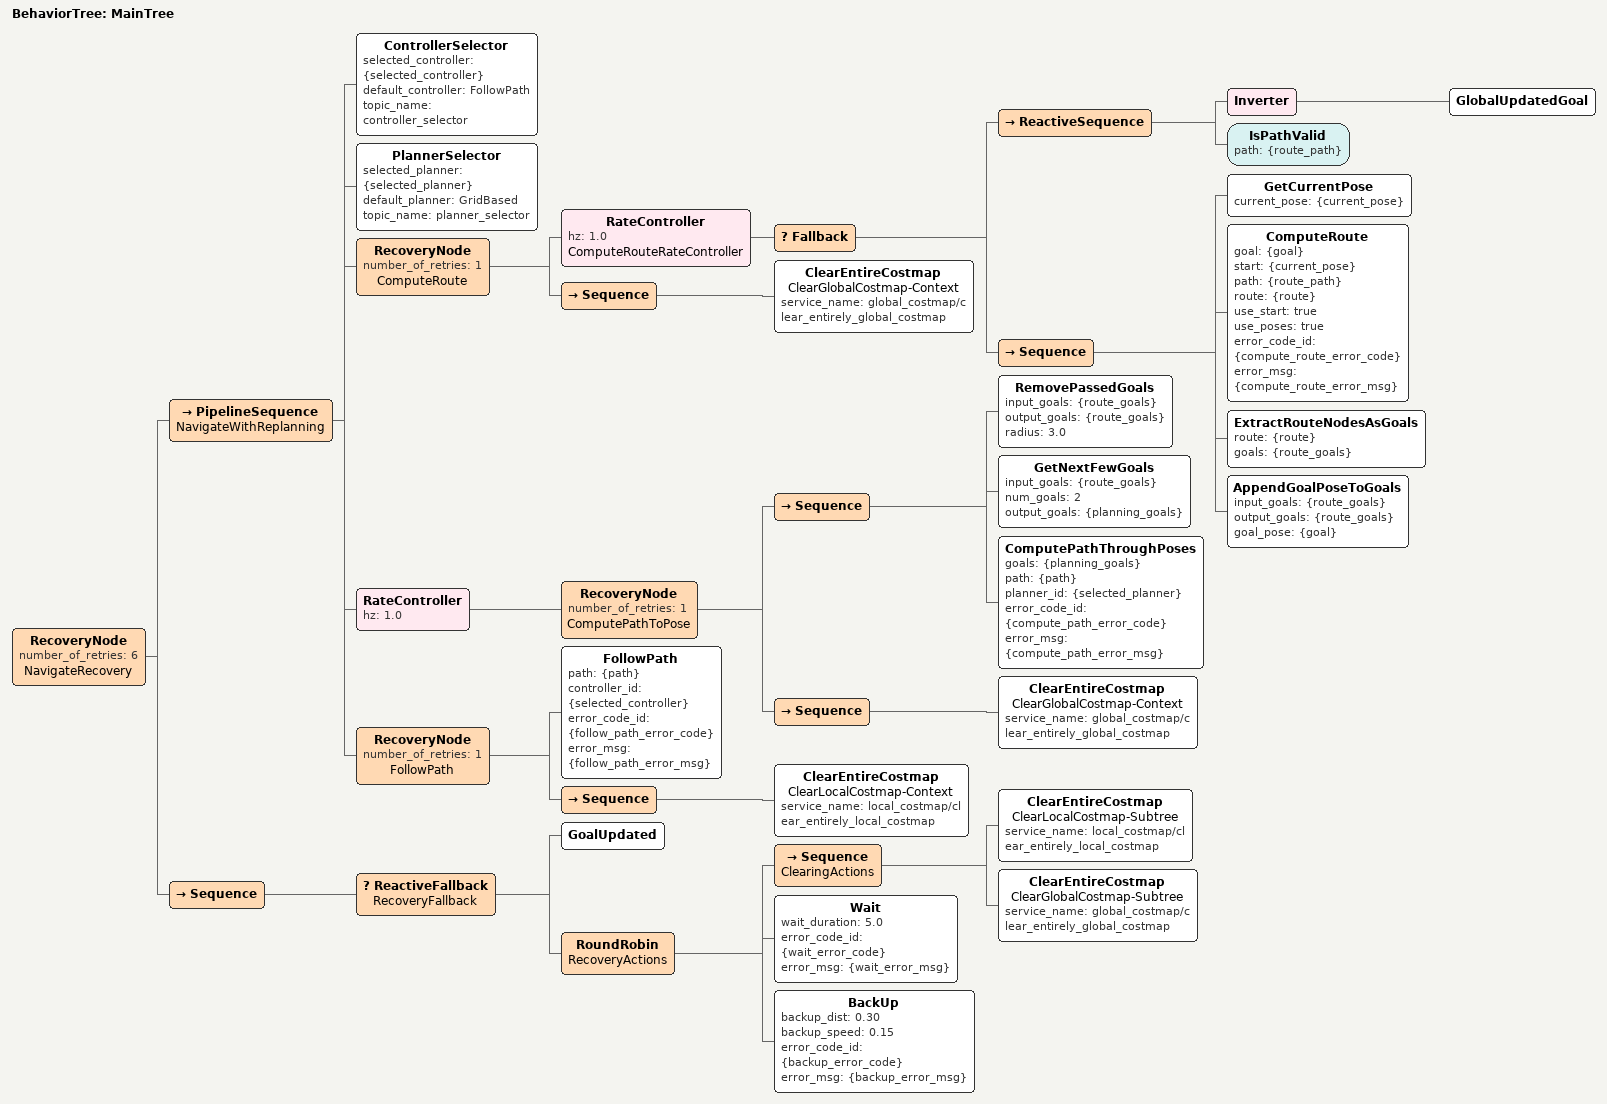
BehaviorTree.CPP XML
<root BTCPP_format="4" main_tree_to_execute="MainTree">
  <BehaviorTree ID="MainTree">
    <RecoveryNode number_of_retries="6" name="NavigateRecovery">

      <!-- Main behavior -->
      <PipelineSequence name="NavigateWithReplanning">
        <ControllerSelector selected_controller="{selected_controller}" default_controller="FollowPath" topic_name="controller_selector"/>
        <PlannerSelector selected_planner="{selected_planner}" default_planner="GridBased" topic_name="planner_selector"/>

        <!-- Compute a new route if a new goal is found or the path is no longer valid, with contextual recoveries. Stores its node as `goals` -->
        <RecoveryNode number_of_retries="1" name="ComputeRoute">

          <!-- Ensure/compute valid route path -->
          <RateController hz="1.0" name="ComputeRouteRateController">
              <Fallback>

                <!-- Check whether the path is valid and the goal hasn't changed -->
                <ReactiveSequence>
                  <Inverter>
                    <GlobalUpdatedGoal/>
                  </Inverter>
                  <!-- Recompute route if route path is blocked (if not also using Route Tracking, who's collision monitor would do this for you) -->
                  <IsPathValid path="{route_path}"/>
                </ReactiveSequence>

                <!-- Compute the route and set the goals (nodes + target goal) -->
                <Sequence>
                  <GetCurrentPose current_pose="{current_pose}"/>
                  <ComputeRoute goal="{goal}" start="{current_pose}" path="{route_path}" route="{route}" use_start="true" use_poses="true" error_code_id="{compute_route_error_code}" error_msg="{compute_route_error_msg}"/>
                  <!-- Set these route nodes as goals for navigating through, including the final goal pose of the action request -->
                  <ExtractRouteNodesAsGoals route="{route}" goals="{route_goals}"/>
                  <AppendGoalPoseToGoals input_goals="{route_goals}" output_goals="{route_goals}" goal_pose="{goal}"/>
                </Sequence>

              </Fallback>
          </RateController>

          <!-- Clear the global costmap if it would help -->
          <Sequence>
            <ClearEntireCostmap name="ClearGlobalCostmap-Context" service_name="global_costmap/clear_entirely_global_costmap"/>
          </Sequence>

        </RecoveryNode>

        <!-- Compute a path through the next couple of route nodes to consider environmental conditions and behavioral constraints, with contextual recoveries -->
        <RateController hz="1.0">
          <RecoveryNode number_of_retries="1" name="ComputePathToPose">

            <!-- Replan the "local" path after updating the goal list  -->
            <Sequence>
              <RemovePassedGoals input_goals="{route_goals}" output_goals="{route_goals}" radius="3.0"/>
              <GetNextFewGoals input_goals="{route_goals}" num_goals="2" output_goals="{planning_goals}"/>
              <ComputePathThroughPoses goals="{planning_goals}" path="{path}" planner_id="{selected_planner}" error_code_id="{compute_path_error_code}" error_msg="{compute_path_error_msg}"/>
            </Sequence>

            <!-- Clear the local costmap if it would help -->
            <Sequence>
              <ClearEntireCostmap name="ClearGlobalCostmap-Context" service_name="global_costmap/clear_entirely_global_costmap"/>
            </Sequence>
          </RecoveryNode>
        </RateController>

        <!-- Follow the path computed by the planner, with contextual recoveries -->
        <RecoveryNode number_of_retries="1" name="FollowPath">
          <FollowPath path="{path}" controller_id="{selected_controller}" error_code_id="{follow_path_error_code}" error_msg="{follow_path_error_msg}"/>
          <Sequence>
            <ClearEntireCostmap name="ClearLocalCostmap-Context" service_name="local_costmap/clear_entirely_local_costmap"/>
          </Sequence>
        </RecoveryNode>

      </PipelineSequence>

      <!-- Recovery strategy -->
      <Sequence>
        <ReactiveFallback name="RecoveryFallback">
          <GoalUpdated/>
          <RoundRobin name="RecoveryActions">
            <Sequence name="ClearingActions">
              <ClearEntireCostmap name="ClearLocalCostmap-Subtree" service_name="local_costmap/clear_entirely_local_costmap"/>
              <ClearEntireCostmap name="ClearGlobalCostmap-Subtree" service_name="global_costmap/clear_entirely_global_costmap"/>
            </Sequence>
            <Wait wait_duration="5.0" error_code_id="{wait_error_code}" error_msg="{wait_error_msg}"/>
            <BackUp backup_dist="0.30" backup_speed="0.15" error_code_id="{backup_error_code}" error_msg="{backup_error_msg}"/>
          </RoundRobin>
        </ReactiveFallback>
      </Sequence>

    </RecoveryNode>
  </BehaviorTree>
</root>
